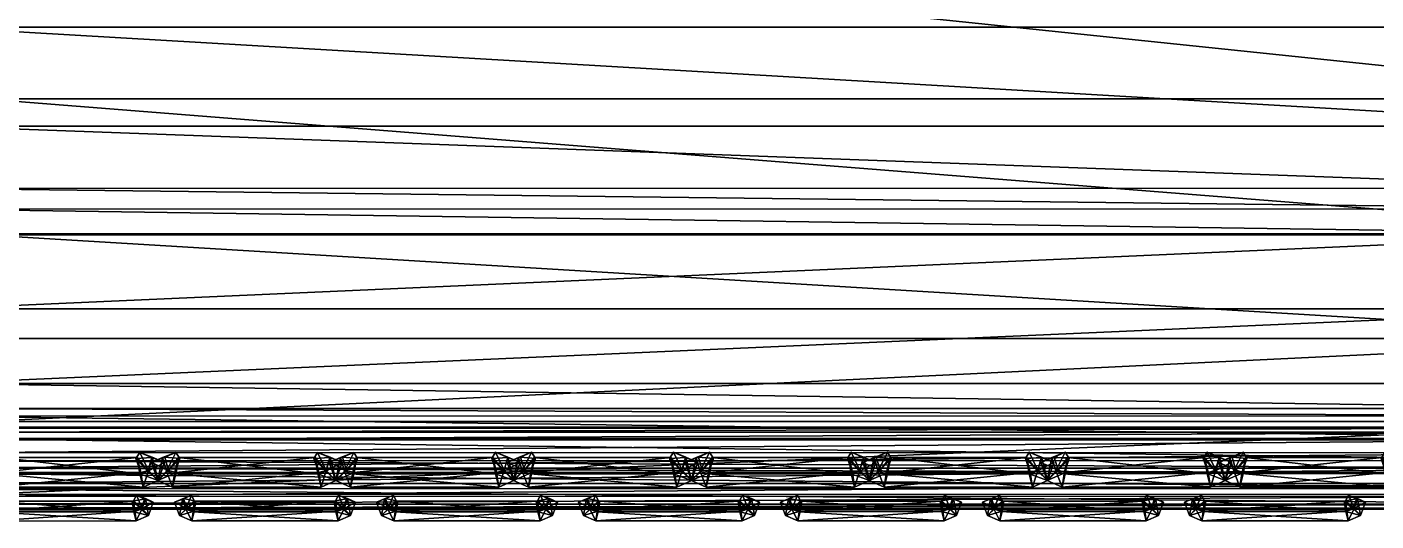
# Model space of a CAD drawing. Header units: centimetres. Extents: x -29.3 to 29.3, y -28.9 to 28.9.
# Drawn here: x 7.519 to 10.256, y -28.855 to -27.853 of the extents above; entities that cross this region are included whole.
import ezdxf

# ---------------------------------------------------------------- set-up
doc = ezdxf.new("R2010")
doc.units = ezdxf.units.CM
doc.layers.get('0').update_dxf_attribs({"true_color": 0xb1581b})

msp = doc.modelspace()

# ---------------------------------------------------------------- meshes
at = {"color": 34, "true_color": 0xb1581b}
mesh = msp.add_polyface(dxfattribs=at)
corners = [(13.9568, -28.2715, 4.6954), (10.7786, -28.2722, 4.8017), (10.7786, -28.2216, 4.8017), (7.3383, -28.2218, 4.8866), (7.3383, -28.2724, 4.8866), (7.3383, -28.1799, 4.8866), (10.7786, -28.1796, 4.8017), (13.9568, -28.2209, 4.6954), (3.7149, -28.2219, 4.8563), (13.9568, -28.179, 4.6954), (10.7786, -28.0537, 4.8017), (7.3383, -28.0539, 4.8866), (7.3383, -27.8529, 4.8866), (10.7785, -27.8527, 4.8017), (13.9567, -28.053, 4.6954), (10.7785, -27.5855, 4.8017), (13.9565, -27.5849, 4.6954), (13.9567, -27.852, 4.6954), (7.3383, -27.5858, 4.8866), (7.25, -27.0325, 4.8848), (10.6489, -27.0323, 4.8009), (13.7887, -27.0317, 4.6958), (3.7607, -27.156, 19.3478), (7.4297, -27.156, 19.3443), (7.4296, -26.5355, 19.5731), (10.9153, -26.5355, 19.5608), (10.9154, -27.1559, 19.3339), (14.126, -26.5354, 19.5363), (14.128, -28.4837, 18.371), (10.9163, -28.4843, 18.3898), (10.9162, -28.6526, 18.1085), (7.43, -28.6529, 18.1757), (7.43, -28.4846, 18.4101), (3.7608, -28.653, 18.2069), (7.4299, -27.9985, 18.8805), (7.4298, -27.6347, 19.1134), (3.7607, -27.6348, 19.1163), (7.43, -28.2742, 18.6456), (3.7608, -28.2743, 18.6474), (3.7607, -27.9986, 18.8829), (10.9162, -28.2739, 18.6399), (10.916, -27.9983, 18.8734), (14.1278, -28.2734, 18.6286), (10.9157, -27.6346, 19.1047), (14.1274, -27.9979, 18.8592), (14.1268, -27.6343, 19.0873), (10.7786, -28.424, 4.8017), (10.7786, -28.5757, 4.7601), (7.3383, -28.576, 4.8451), (7.3383, -28.4242, 4.8866), (13.9569, -28.4233, 4.6954), (3.7149, -28.4243, 4.8563), (3.7149, -28.5761, 4.8148), (7.3383, -28.6266, 4.7204), (10.7786, -28.6263, 4.6355), (13.957, -28.6257, 4.5292), (10.2601, -25.973, 4.7984), (6.9853, -25.9733, 4.8793)]
mesh.append_faces([[corners[k] for k in face] for face in [(0, 1, 2), (3, 2, 1), (1, 4, 3), (2, 3, 5), (5, 6, 2), (7, 2, 6), (8, 3, 4), (9, 6, 10), (11, 10, 6), (6, 5, 11), (10, 11, 12), (12, 13, 10), (14, 10, 13), (15, 16, 17), (17, 13, 15), (18, 15, 13), (13, 12, 18), (15, 18, 19), (19, 20, 15), (16, 15, 20), (20, 21, 16), (22, 23, 24), (25, 24, 23), (23, 26, 25), (27, 25, 26), (28, 29, 30), (31, 30, 29), (29, 32, 31), (33, 31, 32), (34, 35, 36), (35, 23, 22), (32, 37, 38), (37, 34, 39), (40, 29, 28), (41, 40, 42), (40, 41, 34), (34, 37, 40), (29, 40, 37), (37, 32, 29), (43, 41, 44), (26, 43, 45), (43, 26, 23), (23, 35, 43), (41, 43, 35), (35, 34, 41), (46, 47, 48), (48, 49, 46), (1, 46, 49), (49, 4, 1), (46, 1, 0), (47, 46, 50), (4, 49, 51), (49, 48, 52), (52, 48, 53), (54, 53, 48), (48, 47, 54), (55, 54, 47), (21, 20, 56), (20, 19, 57)]], dxfattribs={"vtx2": -1, "color": 34})
mesh = msp.add_polyface(dxfattribs=at)
corners = [(10.7787, -28.8306, 16.7962), (7.3384, -28.8308, 16.9101), (7.3384, -28.8308, 15.9557), (10.7787, -28.8306, 15.8902), (7.3384, -28.8308, 14.6388), (10.7787, -28.8306, 13.02), (7.3384, -28.8308, 13.0206), (7.3384, -28.8308, 11.2518), (10.7787, -28.8306, 14.6217), (3.715, -28.8309, 15.9865), (3.715, -28.8309, 14.6468), (3.715, -28.8309, 11.2518), (3.715, -28.8309, 13.0209), (3.715, -28.8049, 18.0335), (7.3384, -28.8048, 17.9724), (7.3383, -28.7787, 17.9809), (3.7149, -28.7788, 18.0421), (7.3383, -28.7475, 17.9838), (3.7149, -28.7163, 18.0421), (7.3383, -28.7162, 17.9809), (7.3383, -28.6901, 17.9724), (3.7149, -28.7476, 18.0449), (10.7786, -28.7785, 17.8507), (10.7786, -28.7472, 17.8535), (10.7786, -28.6899, 17.8422), (10.7786, -28.7159, 17.8507), (3.715, -28.8309, 16.9636), (7.3384, -28.8308, 17.4406), (3.715, -28.8309, 17.5017), (7.3384, -28.8308, 17.6931), (3.715, -28.8205, 18.0193), (7.3384, -28.8204, 17.9582), (3.715, -28.8283, 17.9973), (7.3384, -28.8282, 17.9361), (10.7787, -28.8306, 17.3106), (10.7787, -28.8306, 17.563), (10.7787, -28.8045, 17.8422), (10.7787, -28.8202, 17.8279), (7.3383, -28.6641, 17.9183), (10.7786, -28.6638, 17.7881), (10.7786, -28.6638, 17.7654), (7.3383, -28.6641, 17.8956), (7.3383, -28.6667, 17.9397), (10.7786, -28.6665, 17.8095), (10.7786, -28.6743, 17.8279), (7.3383, -28.6745, 17.9582), (3.7149, -28.6903, 18.0335), (7.3384, -28.8308, 17.8631), (7.3384, -28.8308, 17.9042), (3.715, -28.8309, 17.9654), (10.7787, -28.8306, 17.774), (10.7787, -28.8306, 17.7329), (10.7787, -28.8202, 7.7931), (7.3384, -28.8204, 7.8029), (7.3384, -28.7891, 6.3003), (10.7787, -28.7889, 6.2585), (7.3383, -28.7579, 5.1985), (7.3384, -28.8308, 9.4829), (10.7787, -28.8306, 9.4835), (3.715, -28.7892, 6.285), (3.715, -28.8205, 7.7987), (3.715, -28.8309, 9.4827), (10.7786, -28.7321, 4.5109), (7.3383, -28.7324, 4.5958), (7.3383, -28.687, 4.5543), (10.7786, -28.6868, 4.4693), (7.3383, -28.6417, 4.5958), (10.9162, -28.6526, 18.1085), (7.43, -28.6529, 18.1757), (7.4299, -28.8, 17.9418), (3.7607, -28.8001, 18.0027), (10.7786, -28.7576, 5.1243), (7.3383, -28.7475, 4.7204), (10.7786, -28.7472, 4.6355), (3.7149, -28.7476, 4.6901), (3.7149, -28.7325, 4.5655), (7.3383, -28.6266, 4.7204), (10.7786, -28.6263, 4.6355), (10.7786, -28.6414, 4.5109), (7.3384, -28.8308, 17.8133), (3.715, -28.8309, 17.8745), (3.715, -28.8309, 17.9242), (10.7787, -28.8306, 17.6832)]
mesh.append_faces([[corners[k] for k in face] for face in [(0, 1, 2), (3, 2, 4), (5, 6, 7), (8, 4, 6), (9, 2, 1), (10, 4, 2), (11, 7, 6), (12, 6, 4), (13, 14, 15), (16, 15, 17), (18, 19, 20), (21, 17, 19), (22, 15, 14), (23, 17, 15), (24, 20, 19), (25, 19, 17), (26, 1, 27), (28, 27, 29), (30, 31, 14), (32, 33, 31), (34, 27, 1), (35, 29, 27), (36, 14, 31), (37, 31, 33), (38, 39, 40), (40, 41, 38), (39, 38, 42), (42, 43, 39), (44, 45, 20), (20, 24, 44), (45, 44, 43), (43, 42, 45), (46, 20, 45), (47, 48, 49), (48, 33, 32), (33, 48, 50), (48, 47, 51), (52, 53, 54), (55, 54, 56), (7, 57, 58), (57, 53, 52), (56, 54, 59), (54, 53, 60), (53, 57, 61), (57, 7, 11), (62, 63, 64), (65, 64, 66), (67, 68, 69), (70, 69, 68), (71, 56, 72), (73, 72, 63), (74, 72, 56), (75, 63, 72), (76, 77, 78), (78, 66, 76), (29, 79, 80), (79, 47, 81), (47, 79, 82), (79, 29, 35)]], dxfattribs={"vtx2": -1, "color": 34})
mesh = msp.add_polyface(dxfattribs=at)
corners = [(13.9571, -28.8299, 16.7211), (10.7787, -28.8306, 16.7962), (10.7787, -28.8306, 15.8902), (7.3384, -28.8308, 15.9557), (7.3384, -28.8308, 14.6388), (10.7787, -28.8306, 14.6217), (13.9571, -28.8299, 15.8461), (7.3384, -28.8308, 11.2518), (10.7787, -28.8306, 11.2518), (10.7787, -28.8306, 13.02), (13.9571, -28.8299, 13.0187), (13.9571, -28.8299, 14.6091), (7.3384, -28.8308, 13.0206), (7.3384, -28.8048, 17.9724), (10.7787, -28.8045, 17.8422), (10.7786, -28.7785, 17.8507), (13.957, -28.7778, 17.7646), (13.957, -28.7466, 17.7674), (10.7786, -28.7472, 17.8535), (7.3383, -28.7787, 17.9809), (13.957, -28.6892, 17.7561), (10.7786, -28.6899, 17.8422), (10.7786, -28.7159, 17.8507), (7.3383, -28.7162, 17.9809), (7.3383, -28.7475, 17.9838), (13.957, -28.7153, 17.7646), (7.3384, -28.8308, 16.9101), (10.7787, -28.8306, 17.3106), (13.9571, -28.8299, 17.2249), (13.9571, -28.8299, 17.4771), (10.7787, -28.8306, 17.563), (7.3384, -28.8308, 17.4406), (13.957, -28.8039, 17.7561), (10.7787, -28.8202, 17.8279), (7.3384, -28.8204, 17.9582), (7.3384, -28.8282, 17.9361), (10.7787, -28.828, 17.8059), (13.9571, -28.8195, 17.7418), (10.7786, -28.6638, 17.7881), (13.9569, -28.6632, 17.702), (13.957, -28.6632, 17.6793), (10.7786, -28.6638, 17.7654), (10.7786, -28.6665, 17.8095), (13.9569, -28.6658, 17.7234), (13.957, -28.6736, 17.7418), (10.7786, -28.6743, 17.8279), (10.7787, -28.8306, 17.774), (10.7787, -28.8306, 17.7329), (13.9571, -28.8299, 17.6468), (13.9571, -28.8299, 17.688), (7.3384, -28.8308, 17.9042), (13.9571, -28.8195, 7.7818), (10.7787, -28.8202, 7.7931), (10.7787, -28.7889, 6.2585), (7.3384, -28.7891, 6.3003), (7.3383, -28.7579, 5.1985), (10.7786, -28.7576, 5.1243), (13.957, -28.7882, 6.2066), (10.7787, -28.8306, 9.4835), (7.3384, -28.8308, 9.4829), (13.9571, -28.8299, 9.4848), (13.957, -28.7315, 4.4046), (10.7786, -28.7321, 4.5109), (10.7786, -28.6868, 4.4693), (7.3383, -28.687, 4.5543), (7.3383, -28.6417, 4.5958), (10.7786, -28.6414, 4.5109), (13.957, -28.6861, 4.363), (7.4299, -28.8, 17.9418), (10.916, -28.7998, 17.8117), (10.9162, -28.6526, 18.1085), (14.1279, -28.6521, 18.0617), (13.957, -28.757, 5.0316), (10.7786, -28.7472, 4.6355), (7.3383, -28.7475, 4.7204), (7.3383, -28.7324, 4.5958), (13.957, -28.7466, 4.5292), (10.7786, -28.6263, 4.6355), (13.957, -28.6257, 4.5292), (13.957, -28.6408, 4.4046), (10.7787, -28.8306, 17.6832), (13.9571, -28.8299, 17.5972), (7.3384, -28.8308, 17.8631), (7.3384, -28.8308, 17.8133)]
mesh.append_faces([[corners[k] for k in face] for face in [(0, 1, 2), (3, 2, 1), (4, 5, 2), (6, 2, 5), (7, 8, 9), (10, 9, 8), (11, 5, 9), (12, 9, 5), (13, 14, 15), (16, 15, 14), (17, 18, 15), (19, 15, 18), (20, 21, 22), (23, 22, 21), (24, 18, 22), (25, 22, 18), (26, 1, 27), (28, 27, 1), (29, 30, 27), (31, 27, 30), (32, 14, 33), (34, 33, 14), (35, 36, 33), (37, 33, 36), (38, 39, 40), (40, 41, 38), (39, 38, 42), (42, 43, 39), (44, 45, 21), (45, 44, 43), (43, 42, 45), (46, 47, 48), (36, 46, 49), (46, 36, 35), (47, 46, 50), (51, 52, 53), (54, 53, 52), (55, 56, 53), (57, 53, 56), (58, 8, 7), (52, 58, 59), (58, 52, 51), (8, 58, 60), (61, 62, 63), (64, 63, 62), (65, 66, 63), (67, 63, 66), (68, 69, 70), (71, 70, 69), (72, 56, 73), (74, 73, 56), (75, 62, 73), (76, 73, 62), (77, 78, 79), (79, 66, 77), (80, 30, 29), (47, 80, 81), (80, 47, 82), (30, 80, 83)]], dxfattribs={"vtx2": -1, "color": 34})
at = {"color": 214, "true_color": 0x911cb1}
mesh = msp.add_polyface(dxfattribs=at)
corners = [(7.7652, -28.7518, 4.9598), (7.7727, -28.7253, 4.9561), (7.7477, -28.7153, 4.9298), (7.74, -28.728, 4.9296), (7.7847, -28.7724, 4.9301), (7.7976, -28.7358, 4.9297), (7.7643, -28.7533, 4.9004), (7.7725, -28.7258, 4.9034), (7.7499, -28.7565, 4.9605), (7.7424, -28.7258, 4.9296), (7.7545, -28.786, 4.9314), (7.7477, -28.7587, 4.9008), (7.4607, -28.7565, 4.9728), (7.4654, -28.7258, 4.9414), (7.4535, -28.786, 4.9442), (7.4575, -28.7588, 4.9131), (7.4454, -28.7518, 4.9734), (7.4679, -28.7281, 4.9412), (7.4234, -28.7724, 4.9455), (7.441, -28.7533, 4.9141), (7.4375, -28.7253, 4.9703), (7.4602, -28.7153, 4.942), (7.4332, -28.7259, 4.9178), (7.4105, -28.7359, 4.9462), (7.8215, -28.7565, 4.9575), (7.8063, -28.7518, 4.958), (7.7842, -28.7724, 4.9301), (7.8143, -28.786, 4.9288), (7.8019, -28.7533, 4.8987), (7.7713, -28.7358, 4.9308), (7.7984, -28.7253, 4.955), (7.794, -28.7258, 4.9025), (7.821, -28.7153, 4.9266)]
mesh.append_faces([[corners[k] for k in face] for face in [(23, 20, 21), (22, 23, 21), (29, 30, 32), (31, 29, 32)]], dxfattribs={"color": 214})
mesh.append_faces([[corners[k] for k in face] for face in [(0, 1, 2), (2, 3, 0), (4, 5, 1), (1, 0, 4), (6, 7, 5), (5, 4, 6), (3, 2, 7), (7, 6, 3), (8, 0, 3), (3, 9, 8), (10, 4, 0), (0, 8, 10), (11, 6, 4), (4, 10, 11), (9, 3, 6), (6, 11, 9), (12, 8, 9), (9, 13, 12), (14, 10, 8), (8, 12, 14), (15, 11, 10), (10, 14, 15), (13, 9, 11), (11, 15, 13), (16, 12, 13), (13, 17, 16), (18, 14, 12), (12, 16, 18), (19, 15, 14), (14, 18, 19), (17, 13, 15), (15, 19, 17), (20, 16, 17), (17, 21, 20), (22, 19, 18), (21, 17, 19), (19, 22, 21), (5, 7, 2), (2, 1, 5), (24, 25, 26), (27, 26, 28), (29, 26, 25), (25, 30, 29), (31, 28, 26), (26, 29, 31), (28, 31, 32)]], dxfattribs={"vtx2": -1, "color": 214})
mesh = msp.add_polyface(dxfattribs=at)
corners = [(8.126, -28.7518, 4.9444), (8.1336, -28.7252, 4.9407), (8.1085, -28.7153, 4.9144), (8.1008, -28.728, 4.9143), (8.1455, -28.7724, 4.9148), (8.1584, -28.7358, 4.9144), (8.1252, -28.7533, 4.885), (8.1333, -28.7258, 4.8881), (8.1108, -28.7565, 4.9452), (8.1032, -28.7257, 4.9143), (8.1154, -28.786, 4.9161), (8.1086, -28.7587, 4.8854), (7.8215, -28.7565, 4.9575), (7.8263, -28.7258, 4.9261), (7.8143, -28.786, 4.9288), (7.8184, -28.7587, 4.8977), (7.8063, -28.7518, 4.958), (7.8287, -28.728, 4.9259), (7.7842, -28.7724, 4.9301), (7.8019, -28.7533, 4.8987), (7.7984, -28.7253, 4.955), (7.821, -28.7153, 4.9266), (8.1451, -28.7723, 4.9147), (8.1752, -28.786, 4.9135), (8.1824, -28.7565, 4.9421), (8.1671, -28.7518, 4.9427), (8.1627, -28.7533, 4.8834), (8.1792, -28.7587, 4.8824), (8.1896, -28.728, 4.9105), (8.1592, -28.7252, 4.9396), (8.1819, -28.7153, 4.9113), (8.1322, -28.7358, 4.9154), (8.1548, -28.7258, 4.8871)]
mesh.append_faces([[corners[k] for k in face] for face in [(31, 29, 30), (32, 31, 30)]], dxfattribs={"color": 214})
mesh.append_faces([[corners[k] for k in face] for face in [(0, 1, 2), (2, 3, 0), (4, 5, 1), (1, 0, 4), (6, 7, 5), (5, 4, 6), (3, 2, 7), (7, 6, 3), (8, 0, 3), (3, 9, 8), (10, 4, 0), (0, 8, 10), (11, 6, 4), (4, 10, 11), (9, 3, 6), (6, 11, 9), (12, 8, 9), (9, 13, 12), (14, 10, 8), (8, 12, 14), (15, 11, 10), (10, 14, 15), (13, 9, 11), (11, 15, 13), (16, 12, 13), (13, 17, 16), (18, 14, 12), (19, 15, 14), (17, 13, 15), (15, 19, 17), (20, 16, 17), (17, 21, 20), (21, 17, 19), (5, 7, 2), (2, 1, 5), (22, 23, 24), (24, 25, 22), (26, 27, 23), (23, 22, 26), (27, 26, 28), (29, 25, 28), (28, 30, 29), (31, 22, 25), (25, 29, 31), (32, 26, 22), (22, 31, 32), (30, 28, 26), (26, 32, 30)]], dxfattribs={"vtx2": -1, "color": 214})
mesh = msp.add_polyface(dxfattribs=at)
corners = [(8.4869, -28.7517, 4.9291), (8.4944, -28.7252, 4.9254), (8.4694, -28.7152, 4.899), (8.4617, -28.728, 4.8989), (8.5064, -28.7723, 4.8994), (8.5193, -28.7358, 4.899), (8.486, -28.7532, 4.8696), (8.4942, -28.7258, 4.8727), (8.4716, -28.7564, 4.9298), (8.4641, -28.7257, 4.8989), (8.4762, -28.786, 4.9007), (8.4694, -28.7587, 4.8701), (8.1824, -28.7565, 4.9421), (8.1871, -28.7257, 4.9107), (8.1752, -28.786, 4.9135), (8.1792, -28.7587, 4.8824), (8.1671, -28.7518, 4.9427), (8.1896, -28.728, 4.9105), (8.8249, -28.7257, 4.8836), (8.548, -28.7257, 4.8953), (8.5432, -28.7564, 4.9268), (8.8324, -28.7564, 4.9145), (8.536, -28.7859, 4.8981), (8.837, -28.7859, 4.8854), (8.5401, -28.7587, 4.867), (8.528, -28.7517, 4.9273), (8.5504, -28.728, 4.8952), (8.5059, -28.7723, 4.8994), (8.5236, -28.7532, 4.868), (8.5201, -28.7252, 4.9242), (8.5427, -28.7152, 4.8959), (8.493, -28.7358, 4.9001), (8.5157, -28.7258, 4.8718)]
mesh.append_faces([[corners[k] for k in face] for face in [(31, 29, 30), (32, 31, 30)]], dxfattribs={"color": 214})
mesh.append_faces([[corners[k] for k in face] for face in [(0, 1, 2), (2, 3, 0), (4, 5, 1), (1, 0, 4), (6, 7, 5), (5, 4, 6), (3, 2, 7), (7, 6, 3), (8, 0, 3), (3, 9, 8), (10, 4, 0), (0, 8, 10), (11, 6, 4), (4, 10, 11), (9, 3, 6), (6, 11, 9), (12, 8, 9), (9, 13, 12), (14, 10, 8), (8, 12, 14), (15, 11, 10), (10, 14, 15), (13, 9, 11), (11, 15, 13), (16, 12, 13), (13, 17, 16), (17, 13, 15), (5, 7, 2), (2, 1, 5), (18, 19, 20), (21, 20, 22), (23, 22, 24), (25, 20, 19), (19, 26, 25), (27, 22, 20), (20, 25, 27), (28, 24, 22), (22, 27, 28), (26, 19, 24), (24, 28, 26), (29, 25, 26), (26, 30, 29), (31, 27, 25), (25, 29, 31), (32, 28, 27), (27, 31, 32), (30, 26, 28), (28, 32, 30)]], dxfattribs={"vtx2": -1, "color": 214})
mesh = msp.add_polyface(dxfattribs=at)
corners = [(8.8477, -28.7517, 4.9137), (8.8553, -28.7252, 4.91), (8.8302, -28.7152, 4.8837), (8.8225, -28.7279, 4.8836), (8.8672, -28.7723, 4.8841), (8.8801, -28.7357, 4.8837), (8.8469, -28.7532, 4.8543), (8.855, -28.7257, 4.8573), (8.8324, -28.7564, 4.9145), (8.8249, -28.7257, 4.8836), (8.837, -28.7859, 4.8854), (8.8303, -28.7586, 4.8547), (8.5432, -28.7564, 4.9268), (8.536, -28.7859, 4.8981), (8.5401, -28.7587, 4.867), (8.548, -28.7257, 4.8953), (8.9041, -28.7564, 4.9114), (9.1933, -28.7564, 4.8991), (9.1858, -28.7256, 4.8682), (8.9088, -28.7257, 4.88), (8.8969, -28.7859, 4.8828), (9.1979, -28.7859, 4.87), (8.9009, -28.7586, 4.8517), (9.1911, -28.7586, 4.8394), (8.8888, -28.7517, 4.9119), (8.9113, -28.7279, 4.8798), (8.8668, -28.7723, 4.884), (8.8844, -28.7532, 4.8527), (8.8809, -28.7252, 4.9089), (8.9036, -28.7152, 4.8806), (8.8539, -28.7357, 4.8847), (8.8765, -28.7257, 4.8564)]
mesh.append_faces([[corners[k] for k in face] for face in [(30, 28, 29), (31, 30, 29)]], dxfattribs={"color": 214})
mesh.append_faces([[corners[k] for k in face] for face in [(0, 1, 2), (2, 3, 0), (4, 5, 1), (1, 0, 4), (6, 7, 5), (5, 4, 6), (3, 2, 7), (7, 6, 3), (8, 0, 3), (3, 9, 8), (10, 4, 0), (0, 8, 10), (11, 6, 4), (4, 10, 11), (9, 3, 6), (6, 11, 9), (12, 8, 9), (13, 10, 8), (14, 11, 10), (15, 9, 11), (11, 14, 15), (5, 7, 2), (2, 1, 5), (16, 17, 18), (18, 19, 16), (20, 21, 17), (17, 16, 20), (22, 23, 21), (21, 20, 22), (19, 18, 23), (23, 22, 19), (24, 16, 19), (19, 25, 24), (26, 20, 16), (16, 24, 26), (27, 22, 20), (20, 26, 27), (25, 19, 22), (22, 27, 25), (28, 24, 25), (25, 29, 28), (30, 26, 24), (24, 28, 30), (31, 27, 26), (26, 30, 31), (29, 25, 27), (27, 31, 29)]], dxfattribs={"vtx2": -1, "color": 214})
mesh = msp.add_polyface(dxfattribs=at)
corners = [(9.2086, -28.7517, 4.8984), (9.2161, -28.7251, 4.8946), (9.191, -28.7152, 4.8683), (9.1833, -28.7279, 4.8682), (9.228, -28.7723, 4.8687), (9.241, -28.7357, 4.8683), (9.2077, -28.7532, 4.8389), (9.2159, -28.7257, 4.842), (9.1933, -28.7564, 4.8991), (9.1858, -28.7256, 4.8682), (9.1979, -28.7859, 4.87), (9.1911, -28.7586, 4.8394), (9.5519, -28.7152, 4.853), (9.5442, -28.7279, 4.8529), (9.5694, -28.7516, 4.883), (9.5767, -28.7257, 4.8266), (9.5541, -28.7563, 4.8838), (9.5466, -28.7256, 4.8529), (9.5686, -28.7531, 4.8236), (9.552, -28.7586, 4.824), (9.2649, -28.7564, 4.896), (9.2697, -28.7256, 4.8646), (9.2577, -28.7859, 4.8674), (9.5587, -28.7859, 4.8546), (9.2618, -28.7586, 4.8363), (9.2496, -28.7517, 4.8966), (9.2721, -28.7279, 4.8645), (9.2276, -28.7722, 4.8687), (9.2453, -28.7532, 4.8373), (9.2418, -28.7251, 4.8935), (9.2644, -28.7152, 4.8652), (9.2147, -28.7357, 4.8694), (9.2374, -28.7257, 4.841)]
mesh.append_faces([[corners[k] for k in face] for face in [(31, 29, 30), (32, 31, 30)]], dxfattribs={"color": 214})
mesh.append_faces([[corners[k] for k in face] for face in [(0, 1, 2), (2, 3, 0), (4, 5, 1), (1, 0, 4), (6, 7, 5), (5, 4, 6), (3, 2, 7), (7, 6, 3), (8, 0, 3), (3, 9, 8), (10, 4, 0), (0, 8, 10), (11, 6, 4), (4, 10, 11), (9, 3, 6), (6, 11, 9), (5, 7, 2), (2, 1, 5), (12, 13, 14), (13, 12, 15), (16, 14, 13), (13, 17, 16), (17, 13, 18), (18, 19, 17), (20, 16, 17), (17, 21, 20), (22, 23, 16), (16, 20, 22), (24, 19, 23), (23, 22, 24), (21, 17, 19), (19, 24, 21), (25, 20, 21), (21, 26, 25), (27, 22, 20), (20, 25, 27), (28, 24, 22), (22, 27, 28), (26, 21, 24), (24, 28, 26), (29, 25, 26), (26, 30, 29), (31, 27, 25), (25, 29, 31), (32, 28, 27), (27, 31, 32), (30, 26, 28), (28, 32, 30)]], dxfattribs={"vtx2": -1, "color": 214})
mesh = msp.add_polyface(dxfattribs=at)
corners = [(9.5694, -28.7516, 4.883), (9.577, -28.7251, 4.8793), (9.5519, -28.7152, 4.853), (9.5889, -28.7722, 4.8534), (9.6018, -28.7356, 4.853), (9.5686, -28.7531, 4.8236), (9.5767, -28.7257, 4.8266), (9.5442, -28.7279, 4.8529), (9.5587, -28.7859, 4.8546), (9.5541, -28.7563, 4.8838), (9.552, -28.7586, 4.824), (9.9303, -28.7516, 4.8676), (9.9378, -28.7251, 4.8639), (9.9127, -28.7151, 4.8376), (9.905, -28.7278, 4.8375), (9.9376, -28.7256, 4.8113), (9.9294, -28.7531, 4.8082), (9.915, -28.7563, 4.8684), (9.9074, -28.7256, 4.8375), (9.9196, -28.7858, 4.8393), (9.9497, -28.7722, 4.838), (9.9128, -28.7585, 4.8086), (9.6258, -28.7563, 4.8807), (9.6305, -28.7256, 4.8493), (9.6186, -28.7858, 4.8521), (9.6226, -28.7586, 4.821), (9.6105, -28.7516, 4.8812), (9.6329, -28.7279, 4.8491), (9.5885, -28.7722, 4.8533), (9.6061, -28.7531, 4.8219), (9.6026, -28.7251, 4.8782), (9.6253, -28.7151, 4.8499), (9.5756, -28.7357, 4.854), (9.5982, -28.7257, 4.8257)]
mesh.append_faces([[corners[k] for k in face] for face in [(32, 30, 31), (33, 32, 31)]], dxfattribs={"color": 214})
mesh.append_faces([[corners[k] for k in face] for face in [(0, 1, 2), (3, 4, 1), (1, 0, 3), (5, 6, 4), (4, 3, 5), (6, 5, 7), (8, 3, 0), (0, 9, 8), (10, 5, 3), (3, 8, 10), (4, 6, 2), (2, 1, 4), (11, 12, 13), (13, 14, 11), (14, 13, 15), (15, 16, 14), (17, 11, 14), (14, 18, 17), (19, 20, 11), (11, 17, 19), (21, 16, 20), (20, 19, 21), (18, 14, 16), (16, 21, 18), (22, 17, 18), (18, 23, 22), (24, 19, 17), (17, 22, 24), (25, 21, 19), (19, 24, 25), (23, 18, 21), (21, 25, 23), (26, 22, 23), (23, 27, 26), (28, 24, 22), (22, 26, 28), (29, 25, 24), (24, 28, 29), (27, 23, 25), (25, 29, 27), (30, 26, 27), (27, 31, 30), (32, 28, 26), (26, 30, 32), (33, 29, 28), (28, 32, 33), (31, 27, 29), (29, 33, 31)]], dxfattribs={"vtx2": -1, "color": 214})
mesh = msp.add_polyface(dxfattribs=at)
corners = [(9.9497, -28.7722, 4.838), (9.9626, -28.7356, 4.8376), (9.9378, -28.7251, 4.8639), (9.9303, -28.7516, 4.8676), (9.9294, -28.7531, 4.8082), (9.9376, -28.7256, 4.8113), (9.9127, -28.7151, 4.8376), (10.2911, -28.7516, 4.8523), (10.2986, -28.725, 4.8486), (10.2736, -28.7151, 4.8223), (10.2659, -28.7278, 4.8221), (10.3106, -28.7722, 4.8226), (10.2903, -28.7531, 4.7929), (10.2984, -28.7256, 4.7959), (10.3235, -28.7355, 4.8223), (10.2758, -28.7563, 4.8531), (10.2683, -28.7255, 4.8222), (10.2804, -28.7858, 4.8239), (10.2736, -28.7585, 4.7933), (9.9866, -28.7563, 4.8653), (9.9914, -28.7256, 4.8339), (9.9794, -28.7858, 4.8367), (9.9835, -28.7585, 4.8056), (9.9713, -28.7516, 4.8659), (9.9938, -28.7278, 4.8337), (9.9493, -28.7722, 4.838), (9.967, -28.7531, 4.8066), (9.9635, -28.7251, 4.8628), (9.9861, -28.7151, 4.8345), (9.9364, -28.7356, 4.8387), (9.9591, -28.7256, 4.8103), (10.3101, -28.7721, 4.8226), (10.2972, -28.7356, 4.8233), (10.3199, -28.7256, 4.795)]
mesh.append_faces([[corners[k] for k in face] for face in [(29, 27, 28), (30, 29, 28)]], dxfattribs={"color": 214})
mesh.append_faces([[corners[k] for k in face] for face in [(0, 1, 2), (2, 3, 0), (4, 5, 1), (1, 0, 4), (1, 5, 6), (6, 2, 1), (7, 8, 9), (9, 10, 7), (8, 7, 11), (12, 13, 14), (14, 11, 12), (10, 9, 13), (13, 12, 10), (15, 7, 10), (10, 16, 15), (17, 11, 7), (7, 15, 17), (18, 12, 11), (11, 17, 18), (16, 10, 12), (12, 18, 16), (19, 15, 16), (16, 20, 19), (21, 17, 15), (15, 19, 21), (22, 18, 17), (17, 21, 22), (20, 16, 18), (18, 22, 20), (23, 19, 20), (20, 24, 23), (25, 21, 19), (19, 23, 25), (26, 22, 21), (21, 25, 26), (24, 20, 22), (22, 26, 24), (27, 23, 24), (24, 28, 27), (29, 25, 23), (23, 27, 29), (30, 26, 25), (25, 29, 30), (28, 24, 26), (26, 30, 28), (14, 13, 9), (9, 8, 14), (31, 32, 33)]], dxfattribs={"vtx2": -1, "color": 214})
at = {"color": 164, "true_color": 0x1c1cb1}
mesh = msp.add_polyface(dxfattribs=at)
corners = [(7.7523, -28.8294, 17.7978), (7.759, -28.809, 17.7953), (7.7408, -28.8024, 17.7778), (7.735, -28.8137, 17.7784), (7.7652, -28.8437, 17.7776), (7.7752, -28.8166, 17.7765), (7.7502, -28.8304, 17.7581), (7.7571, -28.81, 17.759), (7.7374, -28.8348, 17.7988), (7.7321, -28.8143, 17.7785), (7.7403, -28.8545, 17.7791), (7.7354, -28.8358, 17.7589), (7.4482, -28.8348, 17.813), (7.4513, -28.8143, 17.7923), (7.4433, -28.8546, 17.7937), (7.4461, -28.8358, 17.7731), (7.4485, -28.8137, 17.7925), (7.4333, -28.8294, 17.8135), (8.1419, -28.8142, 17.7584), (7.8612, -28.8143, 17.7722), (7.858, -28.8348, 17.7928), (8.1472, -28.8347, 17.7786), (7.8531, -28.8545, 17.7736), (8.1501, -28.8545, 17.759), (7.8559, -28.8358, 17.753), (7.8431, -28.8294, 17.7933), (7.8583, -28.8137, 17.7723), (7.8282, -28.8437, 17.7745), (7.841, -28.8304, 17.7537), (7.8362, -28.809, 17.7915), (7.8524, -28.8024, 17.7723), (7.818, -28.8166, 17.7744), (7.8343, -28.81, 17.7552)]
mesh.append_faces([[corners[k] for k in face] for face in [(31, 29, 30), (32, 31, 30)]], dxfattribs={"color": 164})
mesh.append_faces([[corners[k] for k in face] for face in [(0, 1, 2), (2, 3, 0), (4, 5, 1), (1, 0, 4), (6, 7, 5), (5, 4, 6), (3, 2, 7), (7, 6, 3), (8, 0, 3), (3, 9, 8), (10, 4, 0), (0, 8, 10), (11, 6, 4), (4, 10, 11), (9, 3, 6), (6, 11, 9), (12, 8, 9), (9, 13, 12), (14, 10, 8), (8, 12, 14), (15, 11, 10), (10, 14, 15), (13, 9, 11), (11, 15, 13), (13, 16, 17), (16, 13, 15), (5, 7, 2), (2, 1, 5), (18, 19, 20), (21, 20, 22), (23, 22, 24), (25, 20, 19), (19, 26, 25), (27, 22, 20), (20, 25, 27), (28, 24, 22), (22, 27, 28), (26, 19, 24), (24, 28, 26), (29, 25, 26), (26, 30, 29), (31, 27, 25), (25, 29, 31), (32, 28, 27), (27, 31, 32), (30, 26, 28), (28, 32, 30)]], dxfattribs={"vtx2": -1, "color": 164})
mesh = msp.add_polyface(dxfattribs=at)
corners = [(8.1621, -28.8293, 17.7776), (8.1688, -28.809, 17.7751), (8.1507, -28.8024, 17.7576), (8.1448, -28.8137, 17.7582), (8.175, -28.8436, 17.7575), (8.1851, -28.8165, 17.7563), (8.1601, -28.8304, 17.738), (8.1669, -28.8099, 17.7388), (8.1472, -28.8347, 17.7786), (8.1419, -28.8142, 17.7584), (8.1501, -28.8545, 17.759), (8.1452, -28.8357, 17.7388), (7.858, -28.8348, 17.7928), (7.8531, -28.8545, 17.7736), (7.8559, -28.8358, 17.753), (7.8612, -28.8143, 17.7722), (8.2678, -28.8347, 17.7727), (8.5571, -28.8347, 17.7585), (8.5518, -28.8142, 17.7382), (8.271, -28.8142, 17.752), (8.2629, -28.8545, 17.7534), (8.5599, -28.8545, 17.7388), (8.2657, -28.8357, 17.7328), (8.555, -28.8357, 17.7186), (8.2529, -28.8293, 17.7732), (8.2681, -28.8137, 17.7522), (8.238, -28.8436, 17.7544), (8.2509, -28.8303, 17.7335), (8.246, -28.809, 17.7713), (8.2622, -28.8024, 17.7522), (8.2279, -28.8165, 17.7542), (8.2441, -28.8099, 17.735)]
mesh.append_faces([[corners[k] for k in face] for face in [(30, 28, 29), (31, 30, 29)]], dxfattribs={"color": 164})
mesh.append_faces([[corners[k] for k in face] for face in [(0, 1, 2), (2, 3, 0), (4, 5, 1), (1, 0, 4), (6, 7, 5), (5, 4, 6), (3, 2, 7), (7, 6, 3), (8, 0, 3), (3, 9, 8), (10, 4, 0), (0, 8, 10), (11, 6, 4), (4, 10, 11), (9, 3, 6), (6, 11, 9), (12, 8, 9), (13, 10, 8), (14, 11, 10), (15, 9, 11), (11, 14, 15), (5, 7, 2), (2, 1, 5), (16, 17, 18), (18, 19, 16), (20, 21, 17), (17, 16, 20), (21, 20, 22), (19, 18, 23), (23, 22, 19), (24, 16, 19), (19, 25, 24), (26, 20, 16), (16, 24, 26), (27, 22, 20), (20, 26, 27), (25, 19, 22), (22, 27, 25), (28, 24, 25), (25, 29, 28), (30, 26, 24), (24, 28, 30), (31, 27, 26), (26, 30, 31), (29, 25, 27), (27, 31, 29)]], dxfattribs={"vtx2": -1, "color": 164})
mesh = msp.add_polyface(dxfattribs=at)
corners = [(8.5719, -28.8293, 17.7575), (8.5786, -28.809, 17.755), (8.5605, -28.8024, 17.7375), (8.5546, -28.8136, 17.7381), (8.5848, -28.8436, 17.7373), (8.5949, -28.8165, 17.7362), (8.5699, -28.8303, 17.7178), (8.5768, -28.8099, 17.7187), (8.5571, -28.8347, 17.7585), (8.5518, -28.8142, 17.7382), (8.5599, -28.8545, 17.7388), (8.555, -28.8357, 17.7186), (8.2657, -28.8357, 17.7328), (8.9669, -28.8346, 17.7383), (8.9818, -28.8293, 17.7374), (8.9644, -28.8136, 17.7179), (8.9616, -28.8141, 17.7181), (8.9797, -28.8303, 17.6977), (8.9648, -28.8357, 17.6985), (8.6776, -28.8347, 17.7525), (8.6808, -28.8142, 17.7319), (8.6727, -28.8545, 17.7333), (8.9698, -28.8544, 17.7187), (8.6756, -28.8357, 17.7127), (8.6627, -28.8293, 17.753), (8.678, -28.8136, 17.732), (8.6479, -28.8436, 17.7342), (8.6607, -28.8303, 17.7134), (8.6558, -28.8089, 17.7512), (8.6721, -28.8023, 17.732), (8.6377, -28.8165, 17.7341), (8.6539, -28.8099, 17.7149)]
mesh.append_faces([[corners[k] for k in face] for face in [(30, 28, 29), (31, 30, 29)]], dxfattribs={"color": 164})
mesh.append_faces([[corners[k] for k in face] for face in [(0, 1, 2), (2, 3, 0), (4, 5, 1), (1, 0, 4), (6, 7, 5), (5, 4, 6), (3, 2, 7), (7, 6, 3), (8, 0, 3), (3, 9, 8), (10, 4, 0), (0, 8, 10), (11, 6, 4), (4, 10, 11), (9, 3, 6), (6, 11, 9), (12, 11, 10), (5, 7, 2), (2, 1, 5), (13, 14, 15), (15, 16, 13), (16, 15, 17), (17, 18, 16), (19, 13, 16), (16, 20, 19), (21, 22, 13), (13, 19, 21), (23, 18, 22), (22, 21, 23), (20, 16, 18), (18, 23, 20), (24, 19, 20), (20, 25, 24), (26, 21, 19), (19, 24, 26), (27, 23, 21), (21, 26, 27), (25, 20, 23), (23, 27, 25), (28, 24, 25), (25, 29, 28), (30, 26, 24), (24, 28, 30), (31, 27, 26), (26, 30, 31), (29, 25, 27), (27, 31, 29)]], dxfattribs={"vtx2": -1, "color": 164})
mesh = msp.add_polyface(dxfattribs=at)
corners = [(8.9818, -28.8293, 17.7374), (8.9885, -28.8089, 17.7348), (8.9703, -28.8023, 17.7173), (8.9644, -28.8136, 17.7179), (8.9946, -28.8436, 17.7172), (9.0047, -28.8165, 17.716), (8.9797, -28.8303, 17.6977), (8.9866, -28.8098, 17.6985), (8.9698, -28.8544, 17.7187), (8.9669, -28.8346, 17.7383), (8.9648, -28.8357, 17.6985), (9.3801, -28.8023, 17.6972), (9.3742, -28.8136, 17.6978), (9.3916, -28.8292, 17.7172), (9.3964, -28.8098, 17.6784), (9.3767, -28.8346, 17.7182), (9.3714, -28.8141, 17.6979), (9.3796, -28.8544, 17.6985), (9.4044, -28.8435, 17.697), (9.3746, -28.8356, 17.6783), (9.3895, -28.8302, 17.6775), (9.0875, -28.8346, 17.7324), (9.0906, -28.8141, 17.7117), (9.0826, -28.8544, 17.7131), (9.0854, -28.8357, 17.6925), (9.0726, -28.8292, 17.7329), (9.0878, -28.8136, 17.7119), (9.0577, -28.8436, 17.7141), (9.0705, -28.8303, 17.6932), (9.0656, -28.8089, 17.731), (9.0819, -28.8023, 17.7119), (9.0475, -28.8165, 17.7139), (9.0637, -28.8098, 17.6947)]
mesh.append_faces([[corners[k] for k in face] for face in [(31, 29, 30), (32, 31, 30)]], dxfattribs={"color": 164})
mesh.append_faces([[corners[k] for k in face] for face in [(0, 1, 2), (2, 3, 0), (4, 5, 1), (1, 0, 4), (6, 7, 5), (5, 4, 6), (3, 2, 7), (7, 6, 3), (8, 4, 0), (0, 9, 8), (10, 6, 4), (4, 8, 10), (5, 7, 2), (2, 1, 5), (11, 12, 13), (12, 11, 14), (15, 13, 12), (12, 16, 15), (13, 15, 17), (18, 17, 19), (16, 12, 20), (20, 19, 16), (21, 15, 16), (16, 22, 21), (23, 17, 15), (15, 21, 23), (24, 19, 17), (17, 23, 24), (22, 16, 19), (19, 24, 22), (25, 21, 22), (22, 26, 25), (27, 23, 21), (21, 25, 27), (28, 24, 23), (23, 27, 28), (26, 22, 24), (24, 28, 26), (29, 25, 26), (26, 30, 29), (31, 27, 25), (25, 29, 31), (32, 28, 27), (27, 31, 32), (30, 26, 28), (28, 32, 30)]], dxfattribs={"vtx2": -1, "color": 164})
mesh = msp.add_polyface(dxfattribs=at)
corners = [(9.3916, -28.8292, 17.7172), (9.3983, -28.8089, 17.7147), (9.3801, -28.8023, 17.6972), (9.4044, -28.8435, 17.697), (9.4145, -28.8164, 17.6959), (9.3895, -28.8302, 17.6775), (9.3964, -28.8098, 17.6784), (9.3742, -28.8136, 17.6978), (9.3796, -28.8544, 17.6985), (9.3746, -28.8356, 17.6783), (9.8014, -28.8292, 17.697), (9.8081, -28.8088, 17.6945), (9.7899, -28.8022, 17.677), (9.7841, -28.8135, 17.6776), (9.8062, -28.8098, 17.6582), (9.7993, -28.8302, 17.6574), (9.7865, -28.8346, 17.698), (9.7812, -28.8141, 17.6778), (9.7894, -28.8544, 17.6784), (9.8143, -28.8435, 17.6769), (9.7844, -28.8356, 17.6582), (9.4973, -28.8346, 17.7122), (9.5004, -28.8141, 17.6916), (9.4924, -28.8544, 17.693), (9.4952, -28.8356, 17.6724), (9.4824, -28.8292, 17.7127), (9.4976, -28.8135, 17.6917), (9.4675, -28.8435, 17.6939), (9.4803, -28.8302, 17.6731), (9.4754, -28.8089, 17.7109), (9.4917, -28.8023, 17.6917), (9.4573, -28.8164, 17.6938), (9.4736, -28.8098, 17.6746), (9.8243, -28.8164, 17.6757)]
mesh.append_faces([[corners[k] for k in face] for face in [(31, 29, 30), (32, 31, 30)]], dxfattribs={"color": 164})
mesh.append_faces([[corners[k] for k in face] for face in [(0, 1, 2), (3, 4, 1), (1, 0, 3), (5, 6, 4), (4, 3, 5), (6, 5, 7), (8, 3, 0), (9, 5, 3), (4, 6, 2), (2, 1, 4), (10, 11, 12), (12, 13, 10), (13, 12, 14), (14, 15, 13), (16, 10, 13), (13, 17, 16), (18, 19, 10), (10, 16, 18), (20, 15, 19), (19, 18, 20), (17, 13, 15), (15, 20, 17), (21, 16, 17), (17, 22, 21), (23, 18, 16), (16, 21, 23), (24, 20, 18), (18, 23, 24), (22, 17, 20), (20, 24, 22), (25, 21, 22), (22, 26, 25), (27, 23, 21), (21, 25, 27), (28, 24, 23), (23, 27, 28), (26, 22, 24), (24, 28, 26), (29, 25, 26), (26, 30, 29), (31, 27, 25), (25, 29, 31), (32, 28, 27), (27, 31, 32), (30, 26, 28), (28, 32, 30), (33, 14, 12)]], dxfattribs={"vtx2": -1, "color": 164})
mesh = msp.add_polyface(dxfattribs=at)
corners = [(9.8143, -28.8435, 17.6769), (9.8243, -28.8164, 17.6757), (9.8081, -28.8088, 17.6945), (9.8014, -28.8292, 17.697), (9.7993, -28.8302, 17.6574), (9.8062, -28.8098, 17.6582), (9.7899, -28.8022, 17.677), (10.2112, -28.8291, 17.6769), (10.2179, -28.8088, 17.6744), (10.1998, -28.8022, 17.6569), (10.1939, -28.8135, 17.6575), (10.2241, -28.8434, 17.6567), (10.2342, -28.8163, 17.6556), (10.2092, -28.8302, 17.6372), (10.216, -28.8097, 17.6381), (10.1963, -28.8345, 17.6779), (10.191, -28.814, 17.6576), (10.1992, -28.8543, 17.6582), (10.1943, -28.8355, 17.638), (9.9071, -28.8345, 17.6921), (9.9103, -28.814, 17.6714), (9.9022, -28.8543, 17.6728), (9.905, -28.8356, 17.6522), (9.8922, -28.8292, 17.6926), (9.9074, -28.8135, 17.6716), (9.8773, -28.8435, 17.6738), (9.8901, -28.8302, 17.6529), (9.8853, -28.8088, 17.6907), (9.9015, -28.8022, 17.6716), (9.8671, -28.8164, 17.6736), (9.8834, -28.8098, 17.6544)]
mesh.append_faces([[corners[k] for k in face] for face in [(29, 27, 28), (30, 29, 28)]], dxfattribs={"color": 164})
mesh.append_faces([[corners[k] for k in face] for face in [(0, 1, 2), (2, 3, 0), (4, 5, 1), (1, 0, 4), (6, 2, 1), (7, 8, 9), (9, 10, 7), (11, 12, 8), (8, 7, 11), (13, 14, 12), (12, 11, 13), (10, 9, 14), (14, 13, 10), (15, 7, 10), (10, 16, 15), (17, 11, 7), (7, 15, 17), (18, 13, 11), (11, 17, 18), (16, 10, 13), (13, 18, 16), (19, 15, 16), (16, 20, 19), (21, 17, 15), (15, 19, 21), (22, 18, 17), (17, 21, 22), (20, 16, 18), (18, 22, 20), (23, 19, 20), (20, 24, 23), (25, 21, 19), (19, 23, 25), (26, 22, 21), (21, 25, 26), (24, 20, 22), (22, 26, 24), (27, 23, 24), (24, 28, 27), (29, 25, 23), (23, 27, 29), (30, 26, 25), (25, 29, 30), (28, 24, 26), (26, 30, 28), (12, 14, 9), (9, 8, 12)]], dxfattribs={"vtx2": -1, "color": 164})

doc.saveas('drawing.dxf')
